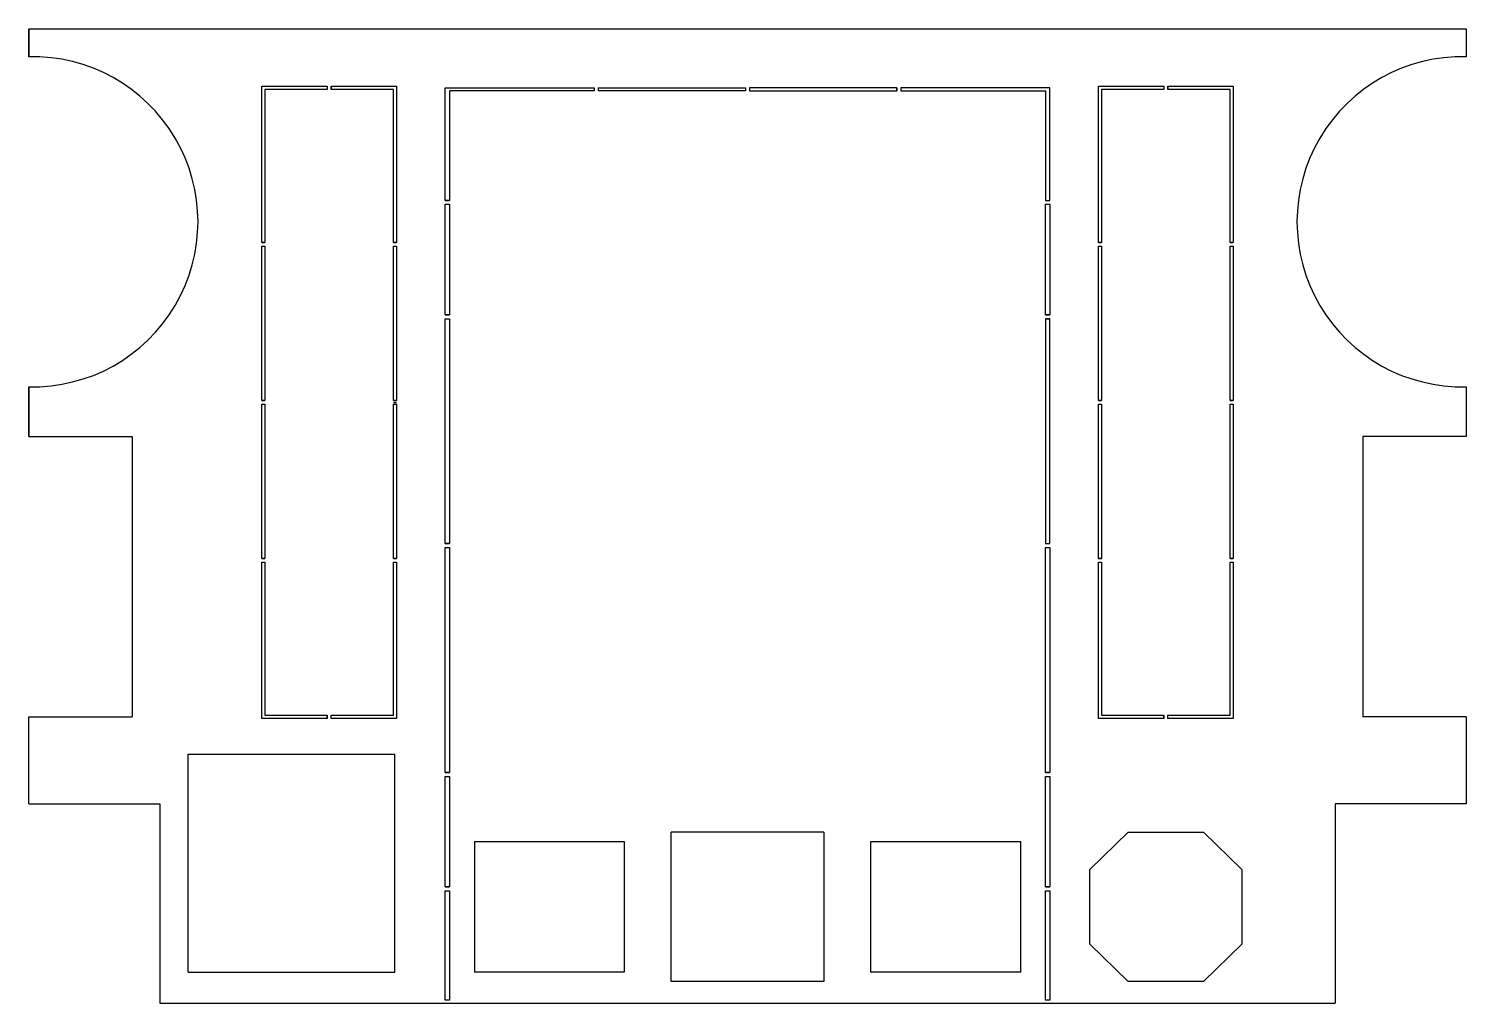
# Model space of a CAD drawing. Header units: millimetres. Extents: x 77 to 809, y 60 to 557.
import ezdxf

# ---------------------------------------------------------------- set-up
doc = ezdxf.new("R2010")
doc.units = ezdxf.units.MM
doc.header["$MEASUREMENT"] = 0

msp = doc.modelspace()

# ---------------------------------------------------------------- linework, layer by layer
at = {"color": 7}
for p, q in [((76.63, 557.27), (76.63, 557.27)), ((76.63, 557.27), (809.18, 557.27)), ((76.63, 542.98), (76.63, 557.27)), ((76.63, 557.26), (76.63, 542.98)), ((76.63, 557.26), (76.63, 542.98)), ((809.18, 557.27), (809.18, 542.98)), ((809.18, 557.27), (809.18, 542.98)), ((809.18, 557.27), (809.18, 542.98)), ((76.63, 349.3), (76.63, 374.71)), ((76.63, 374.7), (76.63, 349.3)), ((76.63, 374.7), (76.63, 349.3)), ((809.18, 374.71), (809.18, 349.3)), ((809.18, 374.71), (809.18, 349.3)), ((809.18, 374.71), (809.18, 349.3)), ((76.63, 349.3), (76.63, 349.3)), ((76.63, 161.98), (76.63, 206.43)), ((76.63, 206.43), (76.63, 206.43)), ((809.18, 206.43), (809.18, 161.98)), ((76.63, 161.98), (76.63, 161.98)), ((143.45, 60.38), (143.45, 60.38)), ((597.02, 60.38), (597.02, 60.38))]:
    msp.add_line(p, q, dxfattribs=at)
at = {"color": 7, "linetype": 'ByBlock'}
for p, q in [((195.36, 448.33), (195.36, 527.9)), ((195.36, 527.9), (228.69, 527.9)), ((228.69, 527.9), (228.69, 526.3)), ((228.69, 527.9), (228.69, 526.3)), ((230.69, 527.9), (230.69, 526.3)), ((230.69, 527.9), (264.03, 527.9)), ((230.69, 526.3), (230.69, 527.9)), ((264.03, 527.9), (264.03, 448.33)), ((621.78, 448.33), (621.78, 527.9)), ((621.78, 527.9), (655.11, 527.9)), ((655.11, 527.9), (655.11, 526.3)), ((655.11, 527.9), (655.11, 526.3)), ((655.11, 527.9), (655.11, 526.3)), ((657.11, 527.9), (657.11, 526.3)), ((657.11, 527.9), (657.11, 526.3)), ((657.11, 527.9), (690.45, 527.9)), ((657.11, 526.3), (657.11, 527.9)), ((690.45, 527.9), (690.45, 448.33)), ((228.69, 526.3), (196.96, 526.3)), ((196.96, 526.3), (196.96, 448.33)), ((262.43, 526.3), (230.69, 526.3)), ((262.43, 448.33), (262.43, 526.3)), ((288.78, 469.76), (288.78, 527.1)), ((288.78, 527.1), (364.84, 527.1)), ((364.84, 525.52), (291.05, 525.52)), ((291.05, 525.52), (291.05, 469.76)), ((364.84, 527.1), (364.84, 525.52)), ((364.84, 527.1), (364.84, 525.52)), ((366.84, 527.1), (366.84, 525.52)), ((366.84, 527.1), (366.84, 525.52)), ((366.84, 527.1), (441.9, 527.1)), ((441.9, 525.52), (366.84, 525.52)), ((441.9, 527.1), (441.9, 525.52)), ((441.9, 527.1), (441.9, 525.52)), ((443.9, 527.1), (443.9, 525.52)), ((443.9, 527.1), (443.9, 525.52)), ((443.9, 527.1), (443.9, 525.52)), ((518.96, 527.1), (443.9, 527.1)), ((443.9, 525.52), (518.96, 525.52)), ((518.96, 527.1), (518.96, 525.52)), ((518.96, 525.52), (518.96, 527.1)), ((520.96, 527.1), (520.96, 525.52)), ((520.96, 527.1), (520.96, 525.52)), ((597.02, 527.1), (520.96, 527.1)), ((520.96, 525.52), (594.76, 525.52)), ((594.76, 525.52), (594.76, 469.76)), ((597.02, 469.76), (597.02, 527.1)), ((655.11, 526.3), (623.38, 526.3)), ((623.38, 526.3), (623.38, 448.33)), ((688.85, 526.3), (657.11, 526.3)), ((688.85, 448.33), (688.85, 526.3)), ((288.78, 469.76), (291.05, 469.76)), ((291.05, 469.76), (288.78, 469.76)), ((594.76, 469.76), (597.02, 469.76)), ((594.76, 469.76), (597.02, 469.76)), ((288.78, 467.76), (291.05, 467.76)), ((288.78, 467.76), (291.05, 467.76)), ((288.78, 411.42), (288.78, 467.76)), ((291.05, 467.76), (291.05, 411.42)), ((594.76, 467.76), (597.02, 467.76)), ((594.76, 467.76), (597.02, 467.76)), ((594.76, 411.42), (594.76, 467.76)), ((597.02, 467.76), (597.02, 411.42)), ((195.36, 448.33), (196.96, 448.33)), ((196.96, 448.33), (195.36, 448.33)), ((262.43, 448.33), (264.03, 448.33)), ((264.03, 448.33), (262.43, 448.33)), ((621.78, 448.33), (623.38, 448.33)), ((621.78, 448.33), (623.38, 448.33)), ((623.38, 448.33), (621.78, 448.33)), ((688.85, 448.33), (690.45, 448.33)), ((688.85, 448.33), (690.45, 448.33)), ((690.45, 448.33), (688.85, 448.33)), ((195.36, 446.33), (196.96, 446.33)), ((195.36, 446.33), (196.96, 446.33)), ((195.36, 367.77), (195.36, 446.33)), ((196.96, 446.33), (196.96, 367.77)), ((262.43, 446.33), (264.03, 446.33)), ((262.43, 367.77), (262.43, 446.33)), ((262.43, 446.33), (264.03, 446.33)), ((264.03, 446.33), (264.03, 367.77)), ((621.78, 446.33), (623.38, 446.33)), ((621.78, 446.33), (623.38, 446.33)), ((621.78, 446.33), (623.38, 446.33)), ((621.78, 367.77), (621.78, 446.33)), ((623.38, 446.33), (623.38, 367.77)), ((688.85, 446.33), (690.45, 446.33)), ((688.85, 446.33), (690.45, 446.33)), ((688.85, 367.77), (688.85, 446.33)), ((688.85, 446.33), (690.45, 446.33)), ((690.45, 446.33), (690.45, 367.77)), ((288.78, 411.42), (291.05, 411.42)), ((291.05, 411.42), (288.78, 411.42)), ((594.76, 411.42), (597.02, 411.42)), ((597.02, 411.42), (594.76, 411.42)), ((288.78, 409.42), (291.05, 409.42)), ((288.78, 409.42), (291.05, 409.42)), ((288.78, 294.74), (288.78, 409.42)), ((291.05, 409.42), (291.05, 294.74)), ((594.76, 409.42), (597.02, 409.42)), ((597.02, 409.42), (594.76, 409.42)), ((594.76, 409.42), (594.76, 294.74)), ((597.02, 294.74), (597.02, 409.42)), ((195.36, 367.77), (196.96, 367.77)), ((196.96, 367.77), (195.36, 367.77)), ((262.43, 367.77), (264.03, 367.77)), ((264.03, 367.77), (262.43, 367.77)), ((262.43, 366.77), (264.03, 366.77)), ((621.78, 367.77), (623.38, 367.77)), ((621.78, 367.77), (623.38, 367.77)), ((623.38, 367.77), (621.78, 367.77)), ((688.85, 367.77), (690.45, 367.77)), ((688.85, 367.77), (690.45, 367.77)), ((688.85, 367.77), (690.45, 367.77)), ((690.45, 367.77), (688.85, 367.77)), ((195.36, 365.77), (196.96, 365.77)), ((195.36, 365.77), (196.96, 365.77)), ((195.36, 287.2), (195.36, 365.77)), ((196.96, 365.77), (196.96, 287.2)), ((262.43, 365.77), (264.03, 365.77)), ((262.43, 287.2), (262.43, 365.77)), ((262.43, 365.77), (264.03, 365.77)), ((264.03, 365.77), (264.03, 287.2)), ((621.78, 365.77), (623.38, 365.77)), ((621.78, 365.77), (623.38, 365.77)), ((621.78, 365.77), (623.38, 365.77)), ((621.78, 287.2), (621.78, 365.77)), ((623.38, 365.77), (623.38, 287.2)), ((688.85, 365.77), (690.45, 365.77)), ((688.85, 365.77), (690.45, 365.77)), ((688.85, 287.2), (688.85, 365.77)), ((688.85, 365.77), (690.45, 365.77)), ((690.45, 365.77), (690.45, 287.2)), ((76.63, 349.3), (129.34, 349.3)), ((129.34, 349.3), (129.34, 206.43)), ((809.18, 349.3), (756.47, 349.3)), ((756.47, 349.3), (756.47, 206.43)), ((288.78, 294.74), (291.05, 294.74)), ((291.05, 294.74), (288.78, 294.74)), ((594.76, 294.74), (597.02, 294.74)), ((594.76, 294.74), (597.02, 294.74)), ((195.36, 287.2), (196.96, 287.2)), ((196.96, 287.2), (195.36, 287.2)), ((262.43, 287.2), (264.03, 287.2)), ((264.03, 287.2), (262.43, 287.2)), ((288.78, 292.74), (291.05, 292.74)), ((288.78, 292.74), (291.05, 292.74)), ((288.78, 178.06), (288.78, 292.74)), ((291.05, 292.74), (291.05, 178.06)), ((594.76, 292.74), (597.02, 292.74)), ((594.76, 292.74), (597.02, 292.74)), ((594.76, 178.06), (594.76, 292.74)), ((597.02, 292.74), (597.02, 178.06)), ((621.78, 287.2), (623.38, 287.2)), ((621.78, 287.2), (623.38, 287.2)), ((623.38, 287.2), (621.78, 287.2)), ((688.85, 287.2), (690.45, 287.2)), ((688.85, 287.2), (690.45, 287.2)), ((690.45, 287.2), (688.85, 287.2)), ((195.36, 285.2), (196.96, 285.2)), ((195.36, 285.2), (196.96, 285.2)), ((195.36, 205.63), (195.36, 285.2)), ((196.96, 285.2), (196.96, 207.23)), ((262.43, 285.2), (264.03, 285.2)), ((262.43, 285.2), (264.03, 285.2)), ((262.43, 207.23), (262.43, 285.2)), ((264.03, 285.2), (264.03, 205.63)), ((621.78, 285.2), (623.38, 285.2)), ((621.78, 285.2), (623.38, 285.2)), ((621.78, 285.2), (623.38, 285.2)), ((621.78, 205.63), (621.78, 285.2)), ((623.38, 285.2), (623.38, 207.23)), ((688.85, 285.2), (690.45, 285.2)), ((688.85, 285.2), (690.45, 285.2)), ((688.85, 285.2), (690.45, 285.2)), ((688.85, 207.23), (688.85, 285.2)), ((690.45, 285.2), (690.45, 205.63)), ((76.63, 206.43), (129.34, 206.43)), ((228.69, 205.63), (195.36, 205.63)), ((196.96, 207.23), (228.69, 207.23)), ((228.69, 205.63), (228.69, 207.23)), ((228.69, 207.23), (228.69, 205.63)), ((230.69, 205.63), (230.69, 207.23)), ((230.69, 205.63), (230.69, 207.23)), ((230.69, 207.23), (262.43, 207.23)), ((264.03, 205.63), (230.69, 205.63)), ((655.11, 205.63), (621.78, 205.63)), ((623.38, 207.23), (655.11, 207.23)), ((655.11, 205.63), (655.11, 207.23)), ((655.11, 205.63), (655.11, 207.23)), ((655.11, 207.23), (655.11, 205.63)), ((657.11, 205.63), (657.11, 207.23)), ((657.11, 205.63), (657.11, 207.23)), ((657.11, 205.63), (657.11, 207.23)), ((657.11, 207.23), (688.85, 207.23)), ((690.45, 205.63), (657.11, 205.63)), ((809.18, 206.43), (756.47, 206.43)), ((157.82, 187.38), (157.82, 187.38)), ((157.82, 76.25), (157.82, 187.38)), ((157.82, 187.38), (263.23, 187.38)), ((263.23, 76.25), (263.23, 187.38)), ((288.78, 178.06), (291.05, 178.06)), ((291.05, 178.06), (288.78, 178.06)), ((288.78, 176.06), (291.05, 176.06)), ((288.78, 176.06), (291.05, 176.06)), ((288.78, 119.72), (288.78, 176.06)), ((291.05, 176.06), (291.05, 119.72)), ((594.76, 178.06), (597.02, 178.06)), ((597.02, 178.06), (594.76, 178.06)), ((594.76, 176.06), (597.02, 176.06)), ((594.76, 119.72), (594.76, 176.06)), ((594.76, 176.06), (597.02, 176.06)), ((597.02, 176.06), (597.02, 119.72)), ((76.63, 161.98), (143.45, 161.98)), ((143.45, 161.98), (143.45, 60.38)), ((809.18, 161.98), (742.36, 161.98)), ((742.36, 161.98), (742.36, 60.38)), ((481.86, 147.69), (403.95, 147.69)), ((403.95, 71.49), (403.95, 147.69)), ((481.86, 147.69), (481.86, 71.49)), ((617.39, 128.64), (636.93, 147.69)), ((636.93, 147.69), (675.3, 147.69)), ((675.3, 147.69), (694.84, 128.64)), ((303.77, 142.93), (380.09, 142.93)), ((303.77, 142.93), (303.77, 76.25)), ((380.09, 142.93), (380.09, 76.25)), ((505.71, 76.25), (505.71, 142.93)), ((505.71, 142.93), (582.04, 142.93)), ((582.04, 142.93), (582.04, 76.25)), ((617.39, 90.54), (617.39, 128.64)), ((694.84, 128.64), (694.84, 90.54)), ((288.78, 119.72), (291.05, 119.72)), ((291.05, 119.72), (288.78, 119.72)), ((288.78, 117.72), (291.05, 117.72)), ((288.78, 117.72), (291.05, 117.72)), ((288.78, 61.98), (288.78, 117.72)), ((291.05, 117.72), (291.05, 61.98)), ((594.76, 119.72), (597.02, 119.72)), ((597.02, 119.72), (594.76, 119.72)), ((594.76, 117.72), (597.02, 117.72)), ((594.76, 117.72), (597.02, 117.72)), ((594.76, 61.98), (594.76, 117.72)), ((597.02, 117.72), (597.02, 61.98)), ((636.93, 71.49), (617.39, 90.54)), ((694.84, 90.54), (675.3, 71.49)), ((157.82, 76.25), (263.23, 76.25)), ((380.09, 76.25), (303.77, 76.25)), ((582.04, 76.25), (505.71, 76.25)), ((481.86, 71.49), (403.95, 71.49)), ((675.3, 71.49), (636.93, 71.49)), ((143.45, 60.38), (742.36, 60.38)), ((291.05, 61.98), (288.78, 61.98)), ((288.78, 61.97), (288.78, 61.97)), ((597.02, 61.98), (594.76, 61.98))]:
    msp.add_line(p, q, dxfattribs=at)
for centre, start, end in [((78.72, 458.84), 268.57676, 91.42378), ((807.08, 458.84), 88.57579, 271.42421)]:
    msp.add_arc(centre, 84.16, start, end, dxfattribs=at)

doc.saveas('drawing.dxf')
